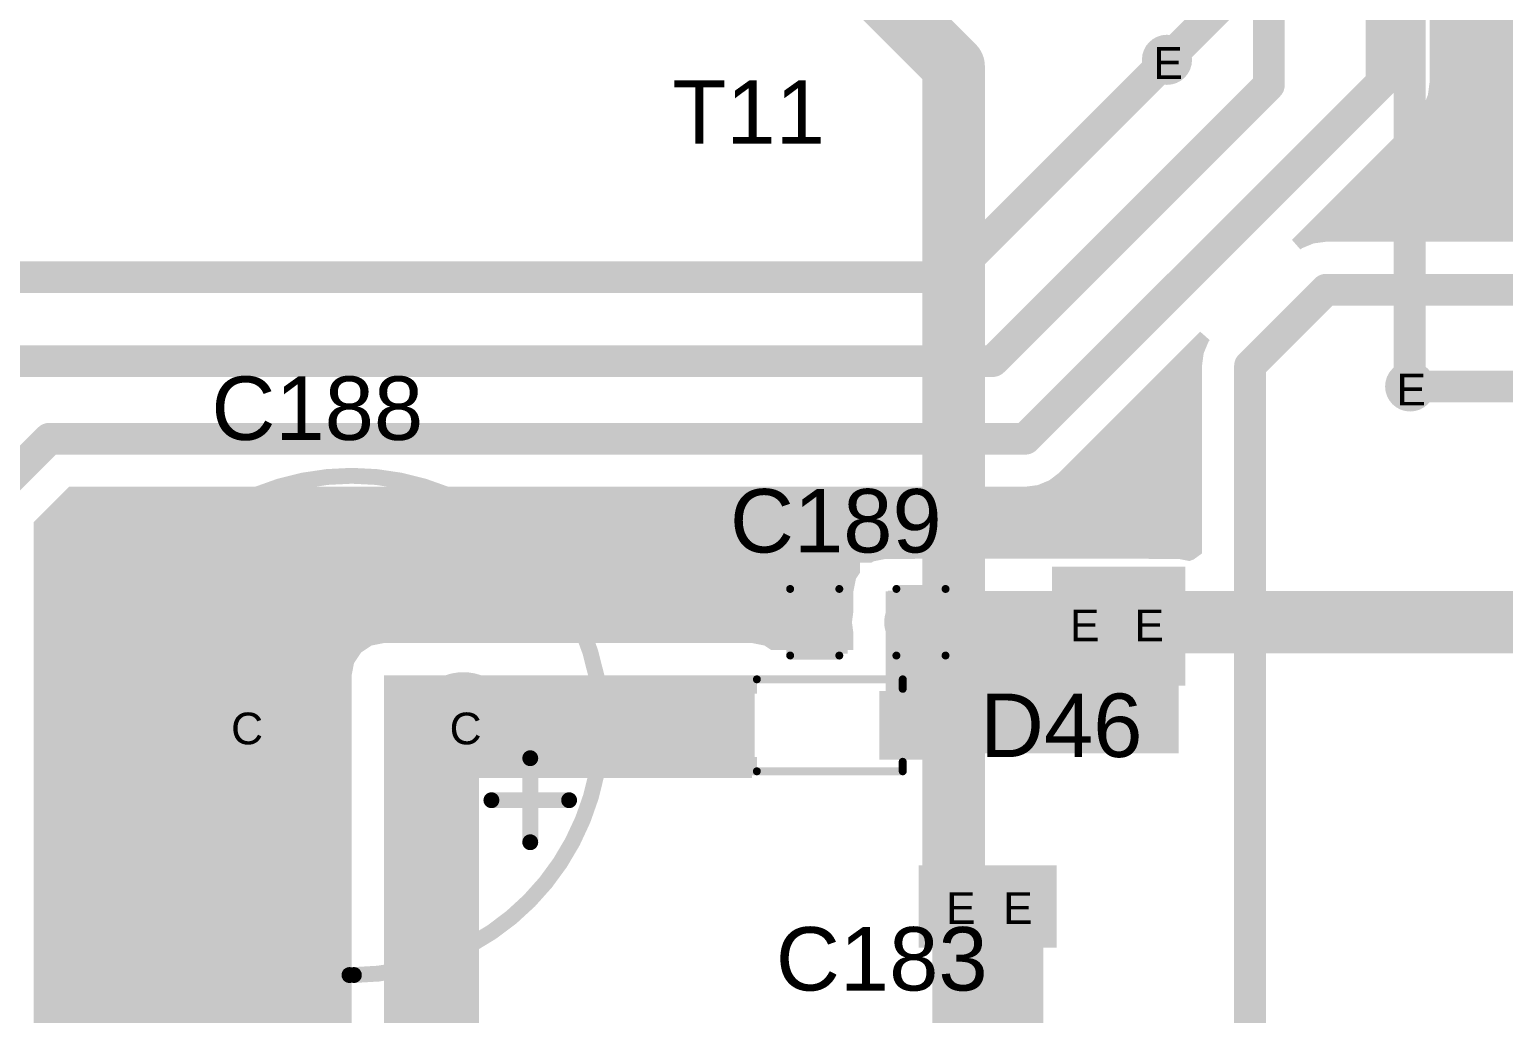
# Model space of a CAD drawing. Header units: inches. Extents: x 68 to 568, y 3 to 460.
# Drawn here: x 143.8 to 167.41, y 105.85 to 121.62 of the extents above; entities that cross this region are included whole.
import ezdxf

# ---------------------------------------------------------------- set-up
doc = ezdxf.new("R2010")
doc.units = ezdxf.units.IN
for name, color, linetype in [('Bottom Layer', 5, 'Continuous'), ('Bottom Solder', 6, 'Continuous'), ('Drill Drawing', 1, 'Continuous'), ('Layer 1', 16, 'Continuous'), ('Layer 2', 76, 'Continuous'), ('Multi-Layer', 9, 'Continuous'), ('Pad Holes', 156, 'Continuous'), ('Top Layer', 1, 'Continuous'), ('Top Overlay', 2, 'Continuous'), ('Top Paste', 8, 'Continuous'), ('Top Solder', 216, 'Continuous'), ('Via Holes', 16, 'Continuous')]:
    doc.layers.add(name, color=color, linetype=linetype)
doc.styles.add('Arial', font='', dxfattribs={"height": 0.2})
doc.styles.get('Arial').set_extended_font_data('Arial')

# ---------------------------------------------------------------- blocks, each defined once
blk = doc.blocks.new('SOD_123_213')
at = {"layer": 'Top Layer'}
for points in [[(-1.0999978, 0.45000037), (-1.0999978, -0.45000037), (-2.04999844, -0.45000037), (-2.04999844, 0.45000037)], [(2.05000352, 0.45000037), (2.05000352, -0.45000037), (1.10000288, -0.45000037), (1.10000288, 0.45000037)]]:
    blk.add_hatch(color=1, dxfattribs=at).paths.add_polyline_path(points)
at = {"layer": 'Top Overlay'}
for points in [[(0.9652025399999999, 0.508), (2.81939746, 0.508), (2.81939746, 0.7999984), (0.9652025399999999, 0.7999984)], [(2.11978748, -0.7874), (2.81938476, -0.7874), (2.81938476, 0.7874), (2.11978748, 0.7874)], [(0.9651974600000001, -0.7999933199999999), (2.81939238, -0.7999933199999999), (2.81939238, -0.50799492), (0.9651974600000001, -0.50799492)]]:
    blk.add_hatch(color=2, dxfattribs=at).paths.add_polyline_path(points)
at = {"layer": 'Top Paste'}
for points in [[(-1.0999978, 0.45000037), (-1.0999978, -0.45000037), (-2.04999844, -0.45000037), (-2.04999844, 0.45000037)], [(2.05000352, 0.45000037), (2.05000352, -0.45000037), (1.10000288, -0.45000037), (1.10000288, 0.45000037)]]:
    blk.add_hatch(color=8, dxfattribs=at).paths.add_polyline_path(points)
at = {"layer": 'Top Solder'}
for points in [[(-0.9983978, 0.55160037), (-0.9983978, -0.55160037), (-2.15159844, -0.55160037), (-2.15159844, 0.55160037)], [(2.15160352, 0.55160037), (2.15160352, -0.55160037), (0.99840288, -0.55160037), (0.99840288, 0.55160037)]]:
    blk.add_hatch(color=216, dxfattribs=at).paths.add_polyline_path(points)
at = {"layer": 'Top Overlay'}
for points in [[(0.9652025399999999, 0.7366, 0.127, 0.127, 0), (-1.37159746, 0.7366, 0.127, 0.127, 0)], [(-1.37159746, 0.7366, 0.127, 0.127, 0), (-1.37159746, 0.5841999999999999, 0.127, 0.127, 0)], [(-1.37159746, -0.5841999999999999, 0.127, 0.127, 0), (-1.37159746, -0.7366, 0.127, 0.127, 0)], [(0.9652025399999999, -0.7366, 0.127, 0.127, 0), (-1.37159746, -0.7366, 0.127, 0.127, 0)]]:
    blk.add_lwpolyline(points, format="xyseb", dxfattribs=at)
for points in [[(-1.40334746, 0.7366, 0.0635, 0.0635, 1), (-1.33984746, 0.7366, 0.0635, 0.0635, 1)], [(-1.40334746, 0.7366, 0.0635, 0.0635, 1), (-1.33984746, 0.7366, 0.0635, 0.0635, 1)], [(0.93345254, 0.7366, 0.0635, 0.0635, 1), (0.99695254, 0.7366, 0.0635, 0.0635, 1)], [(-1.40334746, 0.5841999999999999, 0.0635, 0.0635, 1), (-1.33984746, 0.5841999999999999, 0.0635, 0.0635, 1)], [(-1.40334746, -0.5841999999999999, 0.0635, 0.0635, 1), (-1.33984746, -0.5841999999999999, 0.0635, 0.0635, 1)], [(-1.40334746, -0.7366, 0.0635, 0.0635, 1), (-1.33984746, -0.7366, 0.0635, 0.0635, 1)], [(-1.40334746, -0.7366, 0.0635, 0.0635, 1), (-1.33984746, -0.7366, 0.0635, 0.0635, 1)], [(0.93345254, -0.7366, 0.0635, 0.0635, 1), (0.99695254, -0.7366, 0.0635, 0.0635, 1)]]:
    blk.add_lwpolyline(points, format="xyseb", close=True, dxfattribs=at)
blk = doc.blocks.new('C___0603_227')
at = {"layer": 'Top Layer'}
for points in [[(-0.3809999999999999, 0.4445), (-0.3810000000000001, -0.4445), (-1.143, -0.4445), (-1.143, 0.4445)], [(1.143, 0.4445), (1.143, -0.4445), (0.3809999999999999, -0.4445), (0.3810000000000001, 0.4445)]]:
    blk.add_hatch(color=1, dxfattribs=at).paths.add_polyline_path(points)
at = {"layer": 'Top Paste'}
for points in [[(-0.3809999999999999, 0.4445), (-0.3810000000000001, -0.4445), (-1.143, -0.4445), (-1.143, 0.4445)], [(1.143, 0.4445), (1.143, -0.4445), (0.3809999999999999, -0.4445), (0.3810000000000001, 0.4445)]]:
    blk.add_hatch(color=8, dxfattribs=at).paths.add_polyline_path(points)
at = {"layer": 'Top Solder'}
for points in [[(-0.3210001199999999, 0.5044998799999999), (-0.3210001200000001, -0.50449988), (-1.20299988, -0.5044998799999999), (-1.20299988, 0.50449988)], [(1.20299988, 0.5044998799999999), (1.20299988, -0.50449988), (0.3210001199999999, -0.5044998799999999), (0.3210001200000001, 0.50449988)]]:
    blk.add_hatch(color=216, dxfattribs=at).paths.add_polyline_path(points)
at = {"layer": 'Top Overlay'}
for points in [[(-1.2446, -0.5334, 0.127, 0.127, 0), (-1.2446, 0.5334, 0.127, 0.127, 0)], [(-1.2446, 0.5334, 0.127, 0.127, 0), (-0.4571999999999999, 0.5334, 0.127, 0.127, 0)], [(0.4571999999999999, 0.5334, 0.127, 0.127, 0), (1.2446, 0.5334, 0.127, 0.127, 0)], [(1.2446, -0.5334, 0.127, 0.127, 0), (1.2446, 0.5334, 0.127, 0.127, 0)], [(-1.2446, -0.5334, 0.127, 0.127, 0), (-0.4571999999999999, -0.5334, 0.127, 0.127, 0)], [(0.4571999999999999, -0.5334, 0.127, 0.127, 0), (1.2446, -0.5334, 0.127, 0.127, 0)]]:
    blk.add_lwpolyline(points, format="xyseb", dxfattribs=at)
for points in [[(-1.27635, 0.5334, 0.0635, 0.0635, 1), (-1.21285, 0.5334, 0.0635, 0.0635, 1)], [(-1.27635, 0.5334, 0.0635, 0.0635, 1), (-1.21285, 0.5334, 0.0635, 0.0635, 1)], [(-0.4889499999999999, 0.5334, 0.0635, 0.0635, 1), (-0.42545, 0.5334, 0.0635, 0.0635, 1)], [(0.42545, 0.5334, 0.0635, 0.0635, 1), (0.4889499999999999, 0.5334, 0.0635, 0.0635, 1)], [(1.21285, 0.5334, 0.0635, 0.0635, 1), (1.27635, 0.5334, 0.0635, 0.0635, 1)], [(1.21285, 0.5334, 0.0635, 0.0635, 1), (1.27635, 0.5334, 0.0635, 0.0635, 1)], [(-1.27635, -0.5334, 0.0635, 0.0635, 1), (-1.21285, -0.5334, 0.0635, 0.0635, 1)], [(-1.27635, -0.5334, 0.0635, 0.0635, 1), (-1.21285, -0.5334, 0.0635, 0.0635, 1)], [(-0.4889499999999999, -0.5334, 0.0635, 0.0635, 1), (-0.42545, -0.5334, 0.0635, 0.0635, 1)], [(0.42545, -0.5334, 0.0635, 0.0635, 1), (0.4889499999999999, -0.5334, 0.0635, 0.0635, 1)], [(1.21285, -0.5334, 0.0635, 0.0635, 1), (1.27635, -0.5334, 0.0635, 0.0635, 1)], [(1.21285, -0.5334, 0.0635, 0.0635, 1), (1.27635, -0.5334, 0.0635, 0.0635, 1)]]:
    blk.add_lwpolyline(points, format="xyseb", close=True, dxfattribs=at)
blk = doc.blocks.new('RC035M331LO8_14TH_2A1E_228')
at = {"layer": 'Bottom Layer'}
h = blk.add_hatch(color=5, dxfattribs=at)
edge = h.paths.add_edge_path()
edge.add_arc((-1.75006, 0), 0.7999984, 0, 360)
h = blk.add_hatch(color=5, dxfattribs=at)
edge = h.paths.add_edge_path()
edge.add_arc((1.75006, 0), 0.7999984, 0, 360)
at = {"layer": 'Bottom Solder'}
h = blk.add_hatch(color=6, dxfattribs=at)
edge = h.paths.add_edge_path()
edge.add_arc((-1.75006, 0), 0.8507984, 0, 360)
h = blk.add_hatch(color=6, dxfattribs=at)
edge = h.paths.add_edge_path()
edge.add_arc((1.75006, 0), 0.8507984, 0, 360)
at = {"layer": 'Layer 1'}
h = blk.add_hatch(color=16, dxfattribs=at)
edge = h.paths.add_edge_path()
edge.add_arc((-1.75006, 0), 0.7999984, 0, 360)
h = blk.add_hatch(color=16, dxfattribs=at)
edge = h.paths.add_edge_path()
edge.add_arc((1.75006, 0), 0.7999984, 0, 360)
at = {"layer": 'Layer 2'}
h = blk.add_hatch(color=76, dxfattribs=at)
edge = h.paths.add_edge_path()
edge.add_arc((-1.75006, 0), 0.7999984, 0, 360)
h = blk.add_hatch(color=76, dxfattribs=at)
edge = h.paths.add_edge_path()
edge.add_arc((1.75006, 0), 0.7999984, 0, 360)
at = {"layer": 'Multi-Layer'}
h = blk.add_hatch(color=9, dxfattribs=at)
edge = h.paths.add_edge_path()
edge.add_arc((-1.75006, 0), 0.7999984, 0, 360)
h = blk.add_hatch(color=9, dxfattribs=at)
edge = h.paths.add_edge_path()
edge.add_arc((1.75006, 0), 0.7999984, 0, 360)
at = {"layer": 'Pad Holes'}
h = blk.add_hatch(color=7, dxfattribs=at)
edge = h.paths.add_edge_path()
edge.add_arc((-1.75006, 0), 0.499999, 0, 360)
h = blk.add_hatch(color=7, dxfattribs=at)
edge = h.paths.add_edge_path()
edge.add_arc((1.75006, 0), 0.499999, 0, 360)
at = {"layer": 'Top Layer'}
h = blk.add_hatch(color=1, dxfattribs=at)
edge = h.paths.add_edge_path()
edge.add_arc((-1.75006, 0), 0.7999984, 0, 360)
h = blk.add_hatch(color=1, dxfattribs=at)
edge = h.paths.add_edge_path()
edge.add_arc((1.75006, 0), 0.7999984, 0, 360)
at = {"layer": 'Top Overlay'}
h = blk.add_hatch(color=2, dxfattribs=at)
edge = h.paths.add_edge_path()
edge.add_arc((-0.3999687199999994, 0), 4.349978424844868, 316.3970195173459, 403.6029804826541)
edge.add_line((2.7500072, 2.999994), (2.7500072, -2.999994))
at = {"layer": 'Top Solder'}
h = blk.add_hatch(color=216, dxfattribs=at)
edge = h.paths.add_edge_path()
edge.add_arc((-1.75006, 0), 0.8507984, 0, 360)
h = blk.add_hatch(color=216, dxfattribs=at)
edge = h.paths.add_edge_path()
edge.add_arc((1.75006, 0), 0.8507984, 0, 360)
at = {"layer": 'Top Overlay'}
for points in [[(0.07365999999999999, 4.00050254, 0.254, 0.254, -224.9083491810392), (0.00254, 4.00050254, 0.254, 0.254, 0)], [(-2.8222956, 1.8730976, 0.254, 0.254, 0), (-2.8222956, 0.5268976, 0.254, 0.254, 0)], [(-2.1999956, 1.1999976, 0.254, 0.254, 0), (-3.4445956, 1.1999976, 0.254, 0.254, 0)]]:
    blk.add_lwpolyline(points, format="xyseb", dxfattribs=at)
for points in [[(-0.06095999999999999, 4.00050254, 0.127, 0.127, 1), (0.06603999999999999, 4.00050254, 0.127, 0.127, 1)], [(0.01016, 4.00050254, 0.127, 0.127, 1), (0.13716, 4.00050254, 0.127, 0.127, 1)], [(-2.8857956, 1.8730976, 0.127, 0.127, 1), (-2.7587956, 1.8730976, 0.127, 0.127, 1)], [(-3.508095599999999, 1.1999976, 0.127, 0.127, 1), (-3.3810956, 1.1999976, 0.127, 0.127, 1)], [(-2.2634956, 1.1999976, 0.127, 0.127, 1), (-2.1364956, 1.1999976, 0.127, 0.127, 1)], [(-2.8857956, 0.5268976, 0.127, 0.127, 1), (-2.7587956, 0.5268976, 0.127, 0.127, 1)]]:
    blk.add_lwpolyline(points, format="xyseb", close=True, dxfattribs=at)

msp = doc.modelspace()

# ---------------------------------------------------------------- hatches: boundary and pattern name
at = {"layer": 'Bottom Layer'}
h = msp.add_hatch(color=5, dxfattribs=at)
edge = h.paths.add_edge_path()
edge.add_arc((162.01752712, 121.13231552), 0.2999994, 0, 360)
h = msp.add_hatch(color=5, dxfattribs=at)
edge = h.paths.add_edge_path()
edge.add_arc((165.9128, 115.89991552), 0.2999994, 0, 360)
for points in [[(162.30949504, 111.10631576), (162.30949504, 113.01131576), (160.17589504, 113.01131576), (160.17589504, 111.10631576)], [(158.0388, 106.90831552), (160.2486, 106.90831552), (160.2486, 108.22911552), (158.0388, 108.22911552)]]:
    msp.add_hatch(color=5, dxfattribs=at).paths.add_polyline_path(points)
h = msp.add_hatch(color=5, dxfattribs=at)
edge = h.paths.add_edge_path()
edge.add_arc((160.68389504, 112.12231576), 0.2999994, 0, 360)
h = msp.add_hatch(color=5, dxfattribs=at)
edge = h.paths.add_edge_path()
edge.add_arc((161.71755312, 112.12231576), 0.2999994, 0, 360)
h = msp.add_hatch(color=5, dxfattribs=at)
edge = h.paths.add_edge_path()
edge.add_arc((158.6992, 107.59411552), 0.2999994, 0, 360)
h = msp.add_hatch(color=5, dxfattribs=at)
edge = h.paths.add_edge_path()
edge.add_arc((159.6136, 107.59411552), 0.2999994, 0, 360)
at = {"layer": 'Bottom Solder'}
h = msp.add_hatch(color=6, dxfattribs=at)
edge = h.paths.add_edge_path()
edge.add_arc((162.01752712, 121.13231552), 0.4015993999999999, 0, 360)
h = msp.add_hatch(color=6, dxfattribs=at)
edge = h.paths.add_edge_path()
edge.add_arc((165.9128, 115.89991552), 0.4015993999999999, 0, 360)
h = msp.add_hatch(color=6, dxfattribs=at)
edge = h.paths.add_edge_path()
edge.add_arc((160.68389504, 112.12231576), 0.4015993999999999, 0, 360)
h = msp.add_hatch(color=6, dxfattribs=at)
edge = h.paths.add_edge_path()
edge.add_arc((161.71755312, 112.12231576), 0.4015993999999999, 0, 360)
h = msp.add_hatch(color=6, dxfattribs=at)
edge = h.paths.add_edge_path()
edge.add_arc((158.6992, 107.59411552), 0.4015993999999999, 0, 360)
h = msp.add_hatch(color=6, dxfattribs=at)
edge = h.paths.add_edge_path()
edge.add_arc((159.6136, 107.59411552), 0.4015993999999999, 0, 360)
at = {"layer": 'Layer 1'}
h = msp.add_hatch(color=16, dxfattribs=at)
edge = h.paths.add_edge_path()
edge.add_arc((162.01752712, 121.13231552), 0.2999994, 0, 360)
h = msp.add_hatch(color=16, dxfattribs=at)
edge = h.paths.add_edge_path()
edge.add_arc((165.9128, 115.89991552), 0.2999994, 0, 360)
h = msp.add_hatch(color=16, dxfattribs=at)
edge = h.paths.add_edge_path()
edge.add_arc((160.68389504, 112.12231576), 0.2999994, 0, 360)
h = msp.add_hatch(color=16, dxfattribs=at)
edge = h.paths.add_edge_path()
edge.add_arc((161.71755312, 112.12231576), 0.2999994, 0, 360)
h = msp.add_hatch(color=16, dxfattribs=at)
edge = h.paths.add_edge_path()
edge.add_arc((158.6992, 107.59411552), 0.2999994, 0, 360)
h = msp.add_hatch(color=16, dxfattribs=at)
edge = h.paths.add_edge_path()
edge.add_arc((159.6136, 107.59411552), 0.2999994, 0, 360)
at = {"layer": 'Layer 2'}
h = msp.add_hatch(color=76, dxfattribs=at)
edge = h.paths.add_edge_path()
edge.add_arc((162.01752712, 121.13231552), 0.2999994, 0, 360)
h = msp.add_hatch(color=76, dxfattribs=at)
edge = h.paths.add_edge_path()
edge.add_arc((165.9128, 115.89991552), 0.2999994, 0, 360)
h = msp.add_hatch(color=76, dxfattribs=at)
edge = h.paths.add_edge_path()
edge.add_arc((160.68389504, 112.12231576), 0.2999994, 0, 360)
h = msp.add_hatch(color=76, dxfattribs=at)
edge = h.paths.add_edge_path()
edge.add_arc((161.71755312, 112.12231576), 0.2999994, 0, 360)
h = msp.add_hatch(color=76, dxfattribs=at)
edge = h.paths.add_edge_path()
edge.add_arc((158.6992, 107.59411552), 0.2999994, 0, 360)
h = msp.add_hatch(color=76, dxfattribs=at)
edge = h.paths.add_edge_path()
edge.add_arc((159.6136, 107.59411552), 0.2999994, 0, 360)
at = {"layer": 'Top Layer'}
for points in [[(170.32459204, 135.03688766), (170.32244828, 135.02611552), (170.32244828, 130.17471552), (170.36187416, 129.97650408), (170.47415232, 129.80846784), (170.64218856, 129.69618968), (170.8404, 129.6567638), (175.02144828, 129.6567638), (175.02144828, 124.05331552), (175.06087416, 123.85510154), (175.17315232, 123.68706784), (175.17315994, 123.68706276), (176.6648486, 122.19537156), (176.6648486, 110.33331756), (176.70427448, 110.13510612), (176.81655264, 109.96706988), (176.89461954, 109.88900298), (176.81685744, 109.70126904), (173.85759996, 109.70126904), (173.65938852, 109.66184316), (173.49135228, 109.549565), (173.37907412, 109.38152876), (173.33964824, 109.18331732), (173.33964824, 103.86031552), (172.11697606, 103.86031552), (172.11697606, 114.78231552), (172.09078866, 114.98123816), (172.014007, 115.16660482), (171.89186602, 115.32578154), (170.77426602, 116.44338154), (170.72975252, 116.47753946), (170.79872876, 116.68073946), (172.82209784, 116.68073946), (172.9692248, 116.64131612), (173.1819752, 116.64131612), (173.38747644, 116.69638078), (173.57172296, 116.80275598), (173.72215954, 116.95319256), (173.82853474, 117.13743908), (173.8835994, 117.34294032), (173.8835994, 117.55569072), (173.82853474, 117.76119196), (173.72215954, 117.94543848), (173.57172296, 118.09587506), (173.38747644, 118.20225026), (173.1819752, 118.25731492), (172.9692248, 118.25731492), (172.82209784, 118.21789158), (164.56662032, 118.21789158), (164.5666, 118.21789412), (164.36767736, 118.19170418), (164.18231324, 118.11492506), (164.15470852, 118.093744), (164.02044158, 118.24684504), (165.99834466, 120.22474812), (165.99835482, 120.22475574), (166.1204958, 120.38393246), (166.19727746, 120.56929912), (166.22346486, 120.76822176), (166.22346486, 128.91229488), (166.22346486, 130.34063848), (166.40137408, 130.44335608), (166.55181066, 130.59379266), (166.65818586, 130.77803918), (166.71325052, 130.98354042), (166.71325052, 131.19629082), (166.67382718, 131.34341778), (166.67382718, 135.1939638), (170.19567942, 135.1939638)], [(162.70297152, 116.64200446), (162.681793, 116.61440482), (162.60501134, 116.42903816), (162.57882394, 116.23011552), (162.57882394, 113.22439636), (162.44212368, 113.12625584), (162.3756214, 113.1031647), (162.20430094, 113.13724134), (161.73099988, 113.13724134), (161.71755312, 113.13901172), (157.9882032, 113.13901172), (157.97475644, 113.13724134), (157.51330194, 113.13724134), (157.3150905, 113.09781546), (157.28066842, 113.07481576), (157.09918034, 113.07481576), (157.09918034, 112.91388898), (157.0347761, 112.81750106), (156.99535022, 112.61928962), (156.99535022, 112.30342284), (156.97150724, 112.12231576), (156.99535022, 111.94120868), (156.99535022, 111.67781576), (155.67780396, 111.67781576), (155.57001144, 111.74984), (155.3718, 111.78926588), (149.47489536, 111.78926588), (149.27668392, 111.74984), (149.10864768, 111.63756184), (148.99636952, 111.4695256), (148.95694364, 111.27131416), (148.95694364, 109.62611552), (148.95694364, 100.97171576), (148.9668725, 100.92179968), (148.9668725, 100.46371576), (149.3478725, 100.46371576), (149.3478725, 99.10481576), (149.3478725, 98.28589181999999), (145.18590216, 98.28589181999999), (145.0387752, 98.32531516), (144.8260248, 98.32531516), (144.62052356, 98.2702505), (144.43627704, 98.1638753), (144.28584046, 98.01343872), (144.17946526, 97.8291922), (144.15057022, 97.72135395999999), (143.95123356, 97.62809786), (143.92331896, 97.62880906), (143.86425126, 97.66827558), (143.86425126, 113.72486018), (144.43253054, 114.29313946), (159.74838256, 114.29313946), (159.9473052, 114.31932686), (160.13267186, 114.39610852), (160.29184858, 114.5182495), (162.54986794, 116.7762714)], [(157.51330194, 110.02141318), (162.20430094, 110.02141318), (162.20430094, 112.61928962), (157.51330194, 112.61928962)], [(157.513401, 110.02131412), (158.46340164, 110.02131412), (158.46340164, 112.61919056), (157.513401, 112.61919056)], [(149.47489536, 109.62611552), (155.3718, 109.62611552), (155.3718, 111.27131416), (149.47489536, 111.27131416)], [(149.47489536, 100.97171576), (150.99889536, 100.97171576), (150.99889536, 111.27131416), (149.47489536, 111.27131416)], [(158.260796, 102.29731636), (160.03568704, 102.29731636), (160.03568704, 108.17831552), (158.260796, 108.17831552)]]:
    msp.add_hatch(color=1, dxfattribs=at).paths.add_polyline_path(points)
h = msp.add_hatch(color=1, dxfattribs=at)
edge = h.paths.add_edge_path()
edge.add_arc((162.01752712, 121.13231552), 0.2999994, 0, 360)
h = msp.add_hatch(color=1, dxfattribs=at)
edge = h.paths.add_edge_path()
edge.add_arc((165.9128, 115.89991552), 0.2999994, 0, 360)
h = msp.add_hatch(color=1, dxfattribs=at)
edge = h.paths.add_edge_path()
edge.add_arc((160.68389504, 112.12231576), 0.2999994, 0, 360)
h = msp.add_hatch(color=1, dxfattribs=at)
edge = h.paths.add_edge_path()
edge.add_arc((161.71755312, 112.12231576), 0.2999994, 0, 360)
h = msp.add_hatch(color=1, dxfattribs=at)
edge = h.paths.add_edge_path()
edge.add_arc((158.6992, 107.59411552), 0.2999994, 0, 360)
h = msp.add_hatch(color=1, dxfattribs=at)
edge = h.paths.add_edge_path()
edge.add_arc((159.6136, 107.59411552), 0.2999994, 0, 360)
at = {"layer": 'Top Solder'}
h = msp.add_hatch(color=216, dxfattribs=at)
edge = h.paths.add_edge_path()
edge.add_arc((162.01752712, 121.13231552), 0.4015993999999999, 0, 360)
h = msp.add_hatch(color=216, dxfattribs=at)
edge = h.paths.add_edge_path()
edge.add_arc((165.9128, 115.89991552), 0.4015993999999999, 0, 360)
h = msp.add_hatch(color=216, dxfattribs=at)
edge = h.paths.add_edge_path()
edge.add_arc((160.68389504, 112.12231576), 0.4015993999999999, 0, 360)
h = msp.add_hatch(color=216, dxfattribs=at)
edge = h.paths.add_edge_path()
edge.add_arc((161.71755312, 112.12231576), 0.4015993999999999, 0, 360)
h = msp.add_hatch(color=216, dxfattribs=at)
edge = h.paths.add_edge_path()
edge.add_arc((158.6992, 107.59411552), 0.4015993999999999, 0, 360)
h = msp.add_hatch(color=216, dxfattribs=at)
edge = h.paths.add_edge_path()
edge.add_arc((159.6136, 107.59411552), 0.4015993999999999, 0, 360)
at = {"layer": 'Via Holes'}
h = msp.add_hatch(color=7, dxfattribs=at)
edge = h.paths.add_edge_path()
edge.add_arc((162.01752712, 121.13231552), 0.1499997, 0, 360)
h = msp.add_hatch(color=7, dxfattribs=at)
edge = h.paths.add_edge_path()
edge.add_arc((165.9128, 115.89991552), 0.1499997, 0, 360)
h = msp.add_hatch(color=7, dxfattribs=at)
edge = h.paths.add_edge_path()
edge.add_arc((160.68389504, 112.12231576), 0.1499997, 0, 360)
h = msp.add_hatch(color=7, dxfattribs=at)
edge = h.paths.add_edge_path()
edge.add_arc((161.71755312, 112.12231576), 0.1499997, 0, 360)
h = msp.add_hatch(color=7, dxfattribs=at)
edge = h.paths.add_edge_path()
edge.add_arc((158.6992, 107.59411552), 0.1499997, 0, 360)
h = msp.add_hatch(color=7, dxfattribs=at)
edge = h.paths.add_edge_path()
edge.add_arc((159.6136, 107.59411552), 0.1499997, 0, 360)

# ---------------------------------------------------------------- linework, layer by layer
at = {"layer": 'Bottom Layer'}
for points in [[(165.90525112, 115.89991552, 0.508, 0.508, 0), (165.90525112, 131.08911552, 0.508, 0.508, 0)], [(162.01752712, 121.13231552, 0.508, 0.508, 0), (164.465, 123.5797884, 0.508, 0.508, 0)], [(156.67010576, 122.95863648, 1.00000054, 1.00000054, 0), (158.60091216, 121.02783008, 1.00000054, 1.00000054, 0)], [(158.60091216, 107.40995536, 1.00000054, 1.00000054, 0), (158.60091216, 121.02783008, 1.00000054, 1.00000054, 0)], [(161.71755312, 111.69825768, 1.00000054, 1.00000054, 0), (161.71755312, 112.12231576, 1.00000054, 1.00000054, 0)], [(161.71755312, 112.12231576, 1.00000054, 1.00000054, 0), (173.95759976, 112.12231576, 1.00000054, 1.00000054, 0)], [(159.00870154, 107.59411552, 1.00000054, 1.00000054, 0), (159.1437, 107.72911398, 1.00000054, 1.00000054, 0)], [(158.5893704, 107.3984136, 1.00000054, 1.00000054, 0), (158.60091216, 107.40995536, 1.00000054, 1.00000054, 0)], [(158.6992, 107.59411552, 1.00000054, 1.00000054, 0), (159.00870154, 107.59411552, 1.00000054, 1.00000054, 0)]]:
    msp.add_lwpolyline(points, format="xyseb", dxfattribs=at)
for points in [[(158.35091266, 121.02783008, 0.499999, 0.499999, 1), (158.85091166, 121.02783008, 0.499999, 0.499999, 1)], [(158.35091266, 121.02783008, 0.499999, 0.499999, 1), (158.85091166, 121.02783008, 0.499999, 0.499999, 1)], [(161.89052712, 121.13231552, 0.254, 0.254, 1), (162.14452712, 121.13231552, 0.254, 0.254, 1)], [(165.77825112, 115.89991552, 0.254, 0.254, 1), (166.03225112, 115.89991552, 0.254, 0.254, 1)], [(161.46755362, 112.12231576, 0.499999, 0.499999, 1), (161.96755262, 112.12231576, 0.499999, 0.499999, 1)], [(161.46755362, 112.12231576, 0.499999, 0.499999, 1), (161.96755262, 112.12231576, 0.499999, 0.499999, 1)], [(161.46755362, 111.69825768, 0.499999, 0.499999, 1), (161.96755262, 111.69825768, 0.499999, 0.499999, 1)], [(158.8937005, 107.72911398, 0.499999, 0.499999, 1), (159.3936995, 107.72911398, 0.499999, 0.499999, 1)], [(158.35091266, 107.40995536, 0.499999, 0.499999, 1), (158.85091166, 107.40995536, 0.499999, 0.499999, 1)], [(158.35091266, 107.40995536, 0.499999, 0.499999, 1), (158.85091166, 107.40995536, 0.499999, 0.499999, 1)], [(158.4492005, 107.59411552, 0.499999, 0.499999, 1), (158.9491995, 107.59411552, 0.499999, 0.499999, 1)], [(158.75870204, 107.59411552, 0.499999, 0.499999, 1), (159.25870104, 107.59411552, 0.499999, 0.499999, 1)], [(158.75870204, 107.59411552, 0.499999, 0.499999, 1), (159.25870104, 107.59411552, 0.499999, 0.499999, 1)], [(158.3393709, 107.3984136, 0.499999, 0.499999, 1), (158.8393699, 107.3984136, 0.499999, 0.499999, 1)]]:
    msp.add_lwpolyline(points, format="xyseb", close=True, dxfattribs=at)
at = {"layer": 'Top Layer'}
for points in [[(165.4548888, 120.76822176, 0.508, 0.508, 0), (165.4548888, 128.91229488, 0.508, 0.508, 0)], [(163.64949744, 120.72737856, 0.508, 0.508, 0), (163.64949744, 127.15594584, 0.508, 0.508, 0)], [(158.53772712, 117.65251552, 0.508, 0.508, 0), (162.01752712, 121.13231552, 0.508, 0.508, 0)], [(159.2284344, 116.30631552, 0.508, 0.508, 0), (163.64949744, 120.72737856, 0.508, 0.508, 0)], [(159.74838256, 115.06171552, 0.508, 0.508, 0), (165.4548888, 120.76822176, 0.508, 0.508, 0)], [(142.58164016, 117.65251552, 0.508, 0.508, 0), (158.53772712, 117.65251552, 0.508, 0.508, 0)], [(163.3474, 116.23011552, 0.508, 0.508, 0), (164.5666, 117.44931552, 0.508, 0.508, 0)], [(164.5666, 117.44931552, 0.508, 0.508, 0), (173.0756, 117.44931552, 0.508, 0.508, 0)], [(143.32531152, 116.30631552, 0.508, 0.508, 0), (159.2284344, 116.30631552, 0.508, 0.508, 0)], [(163.3474, 104.34399248, 0.508, 0.508, 0), (163.3474, 116.23011552, 0.508, 0.508, 0)], [(165.9128, 115.89991552, 0.508, 0.508, 0), (170.2308, 115.89991552, 0.508, 0.508, 0)], [(143.0956752, 114.04321616, 0.508, 0.508, 0), (144.11417456, 115.06171552, 0.508, 0.508, 0)], [(144.11417456, 115.06171552, 0.508, 0.508, 0), (159.74838256, 115.06171552, 0.508, 0.508, 0)], [(157.9882032, 112.12231576, 1.00000054, 1.00000054, 0), (161.71755312, 112.12231576, 1.00000054, 1.00000054, 0)], [(157.9882032, 112.12231576, 0.508, 0.508, 0), (157.98830226, 112.1222167, 0.508, 0.508, 0)], [(157.98830226, 110.47141482, 0.508, 0.508, 0), (157.98840132, 110.47131576, 0.508, 0.508, 0)]]:
    msp.add_lwpolyline(points, format="xyseb", dxfattribs=at)
for points in [[(161.89052712, 121.13231552, 0.254, 0.254, 1), (162.14452712, 121.13231552, 0.254, 0.254, 1)], [(163.52249744, 120.72737856, 0.254, 0.254, 1), (163.77649744, 120.72737856, 0.254, 0.254, 1)], [(163.52249744, 120.72737856, 0.254, 0.254, 1), (163.77649744, 120.72737856, 0.254, 0.254, 1)], [(165.3278888, 120.76822176, 0.254, 0.254, 1), (165.5818888, 120.76822176, 0.254, 0.254, 1)], [(165.3278888, 120.76822176, 0.254, 0.254, 1), (165.5818888, 120.76822176, 0.254, 0.254, 1)], [(158.41072712, 117.65251552, 0.254, 0.254, 1), (158.66472712, 117.65251552, 0.254, 0.254, 1)], [(158.41072712, 117.65251552, 0.254, 0.254, 1), (158.66472712, 117.65251552, 0.254, 0.254, 1)], [(164.4396, 117.44931552, 0.254, 0.254, 1), (164.6936, 117.44931552, 0.254, 0.254, 1)], [(164.4396, 117.44931552, 0.254, 0.254, 1), (164.6936, 117.44931552, 0.254, 0.254, 1)], [(159.1014344, 116.30631552, 0.254, 0.254, 1), (159.3554344, 116.30631552, 0.254, 0.254, 1)], [(159.1014344, 116.30631552, 0.254, 0.254, 1), (159.3554344, 116.30631552, 0.254, 0.254, 1)], [(163.2204, 116.23011552, 0.254, 0.254, 1), (163.4744, 116.23011552, 0.254, 0.254, 1)], [(163.2204, 116.23011552, 0.254, 0.254, 1), (163.4744, 116.23011552, 0.254, 0.254, 1)], [(165.7858, 115.89991552, 0.254, 0.254, 1), (166.0398, 115.89991552, 0.254, 0.254, 1)], [(143.98717456, 115.06171552, 0.254, 0.254, 1), (144.24117456, 115.06171552, 0.254, 0.254, 1)], [(143.98717456, 115.06171552, 0.254, 0.254, 1), (144.24117456, 115.06171552, 0.254, 0.254, 1)], [(159.62138256, 115.06171552, 0.254, 0.254, 1), (159.87538256, 115.06171552, 0.254, 0.254, 1)], [(159.62138256, 115.06171552, 0.254, 0.254, 1), (159.87538256, 115.06171552, 0.254, 0.254, 1)], [(157.7382037, 112.12231576, 0.499999, 0.499999, 1), (158.2382027, 112.12231576, 0.499999, 0.499999, 1)], [(161.46755362, 112.12231576, 0.499999, 0.499999, 1), (161.96755262, 112.12231576, 0.499999, 0.499999, 1)], [(157.8612032, 112.12231576, 0.254, 0.254, 1), (158.1152032, 112.12231576, 0.254, 0.254, 1)], [(157.86130226, 112.1222167, 0.254, 0.254, 1), (158.11530226, 112.1222167, 0.254, 0.254, 1)], [(157.86130226, 110.47141482, 0.254, 0.254, 1), (158.11530226, 110.47141482, 0.254, 0.254, 1)], [(157.86140132, 110.47131576, 0.254, 0.254, 1), (158.11540132, 110.47131576, 0.254, 0.254, 1)]]:
    msp.add_lwpolyline(points, format="xyseb", close=True, dxfattribs=at)

# ---------------------------------------------------------------- block references
at = {"rotation": 180}
for name, p in [('RC035M331LO8_14TH_2A1E_228', (148.99637714, 110.47131576)), ('SOD_123_213', (156.41338034, 110.47131576))]:
    msp.add_blockref(name, p, dxfattribs=at)
msp.add_blockref('C___0603_227', (157.22618034, 112.12231576))

# ---------------------------------------------------------------- texts
at = {"layer": 'Drill Drawing', "style": 'Arial'}
for s, p in [('E', (161.79744882, 120.82759934)), ('E', (165.6927217, 115.59519934)), ('E', (160.46381674, 111.81759958)), ('E', (161.49747482, 111.81759958)), ('C', (147.02623884, 110.16659958)), ('C', (150.52635884, 110.16659958)), ('E', (158.4791217, 107.28939934)), ('E', (159.3935217, 107.28939934))]:
    msp.add_text(s, height=0.508, dxfattribs=at).set_placement(p)
at = {"layer": 'Top Overlay', "style": 'Arial'}
for s, p in [('T11', (154.09368978, 119.7865651)), ('C188', (146.71095118, 115.04348086)), ('C189', (155.01695438, 113.24008086)), ('D46', (159.0215514, 109.96348086)), ('C183', (155.7528, 106.2228))]:
    msp.add_text(s, height=1.016, dxfattribs=at).set_placement(p)

doc.saveas('drawing.dxf')
